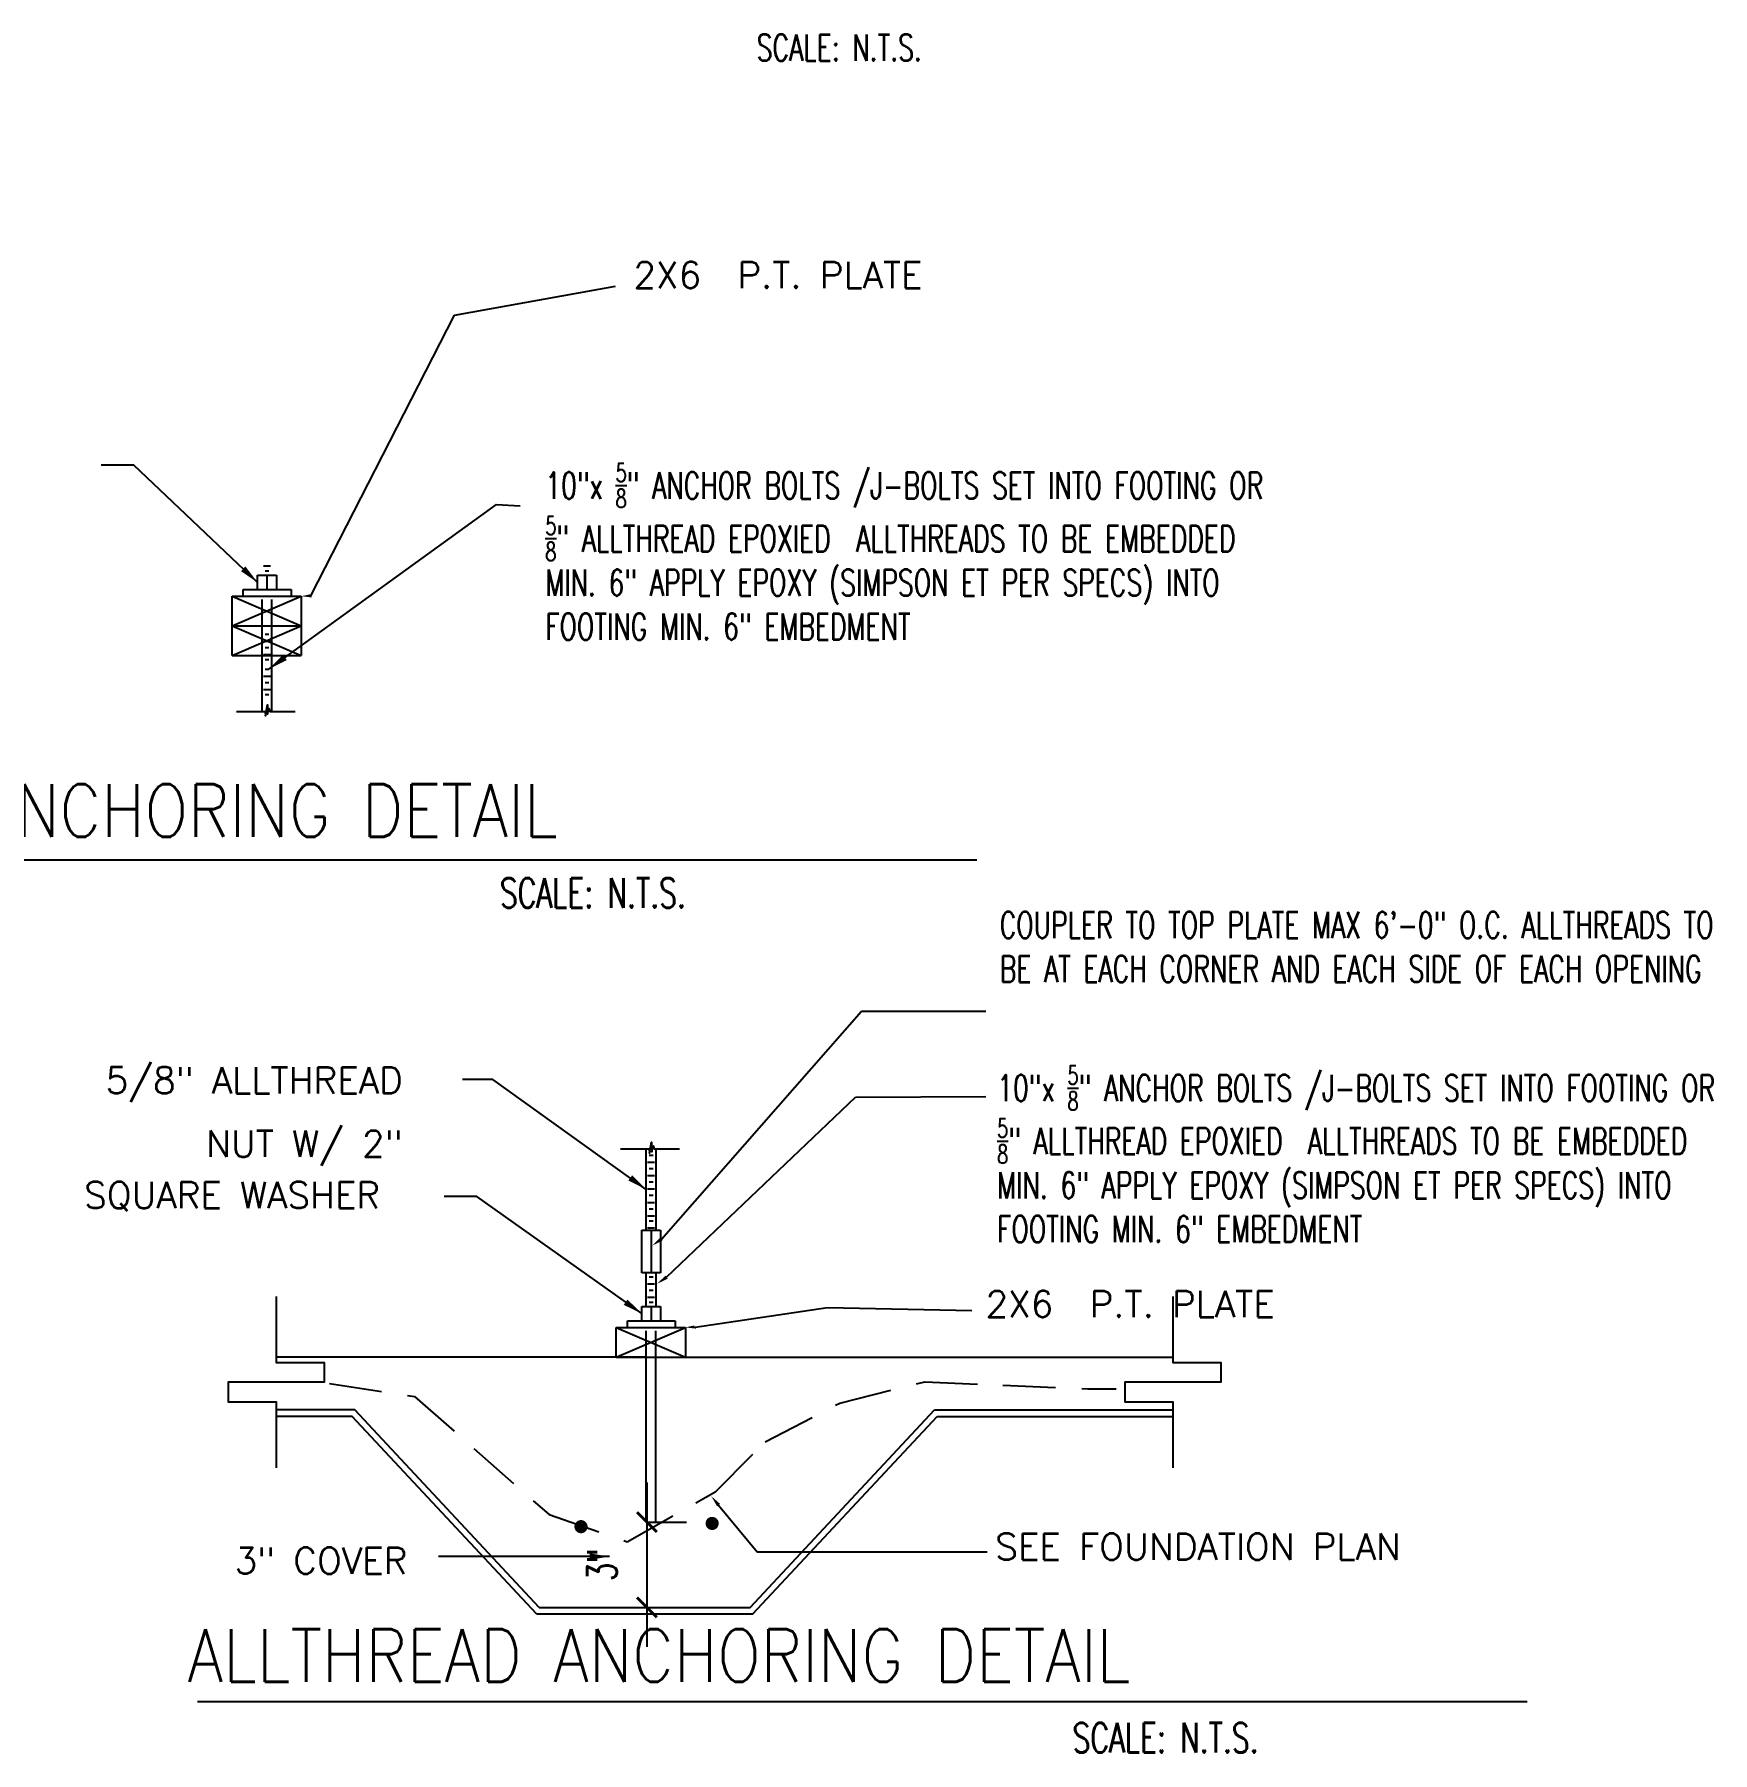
# Model space of a CAD drawing. Header units: inches. Extents: x -25328 to 8149, y -5530 to 4336.
# Drawn here: x 2187.2 to 2442, y -3798.6 to -3537.8 of the extents above; entities that cross this region are included whole.
import ezdxf
from ezdxf.enums import TextEntityAlignment as Align

# ---------------------------------------------------------------- set-up
doc = ezdxf.new("R2010")
doc.units = ezdxf.units.IN
doc.header["$LTSCALE"] = 16
doc.header["$MEASUREMENT"] = 0
doc.linetypes.add('DASHED', pattern=[0.75, 0.5, -0.25])
doc.linetypes.add('HIDDEN', pattern=[0.375, 0.25, -0.125])
doc.layers.get('0').update_dxf_attribs({"linetype": 'CONTINUOUS'})
doc.layers.get('DEFPOINTS').update_dxf_attribs({"linetype": 'CONTINUOUS'})
for name, color, linetype in [('BLDG', 1, 'CONTINUOUS'), ('CONC', 3, 'CONTINUOUS'), ('DETREF', 5, 'CONTINUOUS'), ('DIM', 5, 'CONTINUOUS'), ('DIMS', 5, 'CONTINUOUS'), ('GREEN', 3, 'CONTINUOUS'), ('HATCH', 8, 'CONTINUOUS'), ('RED', 1, 'CONTINUOUS'), ('TEXT', 11, 'CONTINUOUS'), ('TEXT ROOM', 3, 'CONTINUOUS')]:
    doc.layers.add(name, color=color, linetype=linetype)
doc.styles.add('PAYTAS RM', font='romans.shx', dxfattribs={"width": 0.7, "height": 4.5})
doc.styles.add('PAYTS NOTES', font='romans.shx', dxfattribs={"width": 0.7, "height": 4.5})
doc.dimstyles.new('DIM- PAYTAS', dxfattribs={"dimscale": 48, "dimtxt": 0.1, "dimasz": 0.0625, "dimexe": 0.125, "dimexo": 0.125, "dimgap": 0.125, "dimtad": 1, "dimdec": 1, "dimzin": 3, "dimdsep": 46, "dimlunit": 4, "dimtxsty": 'PAYTAS RM', "dimblk": 'ARCHTICK', "dimcen": 0.09, "dimdle": 0.125, "dimclrd": 5, "dimclre": 5, "dimclrt": 11, "dimadec": 0, "dimazin": 0, "dimtfac": 1, "dimtdec": 1, "dimtofl": 0, "dimtmove": 2, "dimatfit": 3, "dimfxl": 0, "dimfrac": 2, "dimtolj": 1, "dimtzin": 3, "dimarcsym": 0})

# ---------------------------------------------------------------- blocks, each defined once
blk = doc.blocks.new('_ArchTick')
at = {"color": 0, "linetype": 'ByBlock', "const_width": 0.15}
blk.add_lwpolyline([(-0.5, -0.5), (0.5, 0.5)], dxfattribs=at)
blk = doc.blocks.new('*D1367')
at = {"layer": 'DEFPOINTS', "color": 0, "transparency": 16777216}
for p in [(2275.33, -3763.62), (2277.54, -3776.57), (2280.2, -3776.57)]:
    blk.add_point(p, dxfattribs=at)
at = {"layer": 'DIM', "color": 5, "lineweight": -2, "transparency": 16777216}
for p, q in [((2280.2, -3757.62), (2280.2, -3782.57)), ((2281.33, -3763.62), (2286.2, -3763.62)), ((2283.54, -3776.57), (2286.2, -3776.57))]:
    blk.add_line(p, q, dxfattribs=at)
at = {"layer": 'DIM', "color": 5, "lineweight": -2, "transparency": 16777216, "xscale": 3, "yscale": 3, "zscale": 3}
for p, rotation in [((2280.2, -3763.62), 90), ((2280.2, -3776.57), 270)]:
    blk.add_blockref('_ArchTick', p, dxfattribs=dict(at, rotation=rotation))
at = {"layer": 'DIM', "color": 11, "transparency": 16777216, "insert": (2273.39, -3770.09), "char_height": 4.5, "attachment_point": 5, "rotation": 90, "style": 'PAYTAS RM'}
blk.add_mtext('\\A1;3"', dxfattribs=at)

msp = doc.modelspace()

# ---------------------------------------------------------------- linework, layer by layer
at = {"layer": 'BLDG', "color": 8}
for p, q in [((2235.44719386, -3747.56908706), (2223.93281286, -3747.56908706)), ((2263.44719386, -3777.56908706), (2235.44719386, -3747.56908706)), ((2296.27562099, -3777.56908706), (2324.27562099, -3747.56908706)), ((2324.27562099, -3747.56908706), (2360.04910948, -3747.56908706)), ((2263.44719386, -3777.56908706), (2296.27562099, -3777.56908706))]:
    msp.add_line(p, q, dxfattribs=at)
at = {"layer": 'BLDG', "color": 3, "linetype": 'DASHED'}
msp.add_lwpolyline([(2232.00294813, -3742.57197747), (2244.91516537, -3744.5554672), (2265.35951235, -3762.47968501), (2277.19571049, -3766.60380015), (2290.64593728, -3758.98502329), (2298.178063, -3751.45797675), (2309.4762556, -3745.54386978), (2322.38847284, -3742.31799062), (2334.224675, -3742.85563908), (2347.13689224, -3743.39328464), (2351.44096466, -3743.39328464)], dxfattribs=at)
at = {"layer": 'CONC', "color": 3}
for p, q in [((2280.11417073, -3738.56908706), (2223.93281286, -3738.56908706)), ((2280.11417073, -3738.56908706), (2360.04910948, -3738.56908706)), ((2235.86140742, -3746.56908706), (2223.93281286, -3746.56908706)), ((2263.86140742, -3776.56908706), (2235.86140742, -3746.56908706)), ((2295.86140742, -3776.56908706), (2323.86140742, -3746.56908706)), ((2323.86140742, -3746.56908706), (2360.04910948, -3746.56908706)), ((2263.86140742, -3776.56908706), (2295.86140742, -3776.56908706))]:
    msp.add_line(p, q, dxfattribs=at)
at = {"layer": 'DETREF'}
for points in [[(2223.93281286, -3729.39328464), (2223.93281286, -3739.38268563), (2231.22793129, -3739.38297579), (2231.22779374, -3742.38297578), (2216.63783198, -3742.38239547), (2216.63769442, -3745.38239546), (2223.93281286, -3745.38268563), (2223.93281286, -3755.37208661)], [(2360.04910948, -3729.39328464), (2360.04910948, -3739.38268563), (2367.34422792, -3739.38297579), (2367.34409036, -3742.38297578), (2352.7541286, -3742.38239547), (2352.75399105, -3745.38239546), (2360.04910948, -3745.38268563), (2360.04910948, -3755.37208661)]]:
    msp.add_lwpolyline(points, dxfattribs=at)
at = {"layer": 'DIM'}
for p, q in [((2250.98657736, -3580.37479657), (2275.44646528, -3575.99351066)), ((2229.21646864, -3623.01158716), (2250.98657736, -3580.37479657)), ((2282.40566485, -3720.64630321), (2312.76869555, -3686.05850947)), ((2312.76869555, -3686.05850947), (2331.6680055, -3686.05850947)), ((2283.19704459, -3726.42368381), (2311.86095301, -3699.12289321)), ((2311.86095301, -3699.12289321), (2331.6680055, -3699.0316829)), ((2287.52765979, -3734.01724479), (2307.61117623, -3731.06480446)), ((2307.61117623, -3731.06480446), (2329.52896743, -3731.48024409)), ((2291.08905314, -3761.04392376), (2296.93833641, -3768.1425712)), ((2296.93833641, -3768.1425712), (2331.84781878, -3768.1425712))]:
    msp.add_line(p, q, dxfattribs=at)
for points in [[(2217.88513936, -3640.53866037), (2222.24403101, -3640.53866037), (2222.30787271, -3641.19819061), (2222.59728841, -3639.56355478), (2222.63133731, -3640.98906876), (2222.82286241, -3640.08984478), (2222.98459471, -3640.53866037), (2226.8337063, -3640.53866037)], [(2276.19633052, -3706.94064552), (2280.55522216, -3706.94064552), (2280.61906386, -3707.60017576), (2280.90847956, -3705.96553993), (2280.94252847, -3707.3910539), (2281.13405356, -3706.49182993), (2281.29578587, -3706.94064552), (2285.14489746, -3706.94064552)]]:
    msp.add_lwpolyline(points, dxfattribs=at)
for points in [[(2229.38575761, -3623.2490965), (2229.04717966, -3622.77407781), (2227.73786168, -3623.06342943)], [(2282.57495383, -3720.88381255), (2282.23637588, -3720.40879386), (2280.9806088, -3721.66203705)], [(2283.36633356, -3726.66119315), (2283.02775561, -3726.18617447), (2281.77198854, -3727.43941765)], [(2287.69694877, -3734.25475413), (2287.35837082, -3733.77973545), (2286.04905284, -3734.06908706)], [(2290.86395878, -3761.22940145), (2291.3141475, -3760.85844608), (2289.97618703, -3759.69335758)]]:
    msp.add_solid(points, dxfattribs=at)
at = {"layer": 'DIMS'}
msp.add_line((2123.3174814, -3663.08788634), (2330.27555563, -3663.08788634), dxfattribs=at)
at = {"layer": 'DIMS', "const_width": 1}
for points in [[(2269.7015903, -3764.31704704, 1), (2270.7015903, -3764.31704704, 1)], [(2289.60792773, -3763.82383914, 1), (2290.60792773, -3763.82383914, 1)]]:
    msp.add_lwpolyline(points, format="xyb", close=True, dxfattribs=at)
at = {"layer": 'GREEN', "linetype": 'Continuous'}
for p, q in [((2221.10479776, -3619.88262424), (2223.26916139, -3619.88262424)), ((2221.10479776, -3622.04698788), (2221.10479776, -3619.88262424)), ((2222.57097957, -3622.04698788), (2222.57097957, -3619.88262424)), ((2223.26916139, -3619.88262424), (2223.96734321, -3619.88262424)), ((2223.96734321, -3619.88262424), (2223.96734321, -3622.04698788)), ((2218.94043412, -3622.04698788), (2223.96734321, -3622.04698788)), ((2218.94043412, -3622.96771515), (2218.94043412, -3622.04698788)), ((2221.80297957, -3622.04698788), (2222.57097957, -3622.04698788)), ((2223.96734321, -3622.04698788), (2226.20152503, -3622.04698788)), ((2226.20152503, -3622.04698788), (2226.20152503, -3622.96771515)), ((2279.41598891, -3719.2984637), (2281.58035255, -3719.2984637)), ((2279.41598891, -3725.79155461), (2279.41598891, -3719.2984637)), ((2280.88217073, -3725.79155461), (2280.88217073, -3719.2984637)), ((2281.58035255, -3719.2984637), (2282.27853437, -3719.2984637)), ((2282.27853437, -3719.2984637), (2282.27853437, -3725.79155461)), ((2281.58035255, -3725.79155461), (2279.41598891, -3725.79155461)), ((2282.27853437, -3725.79155461), (2281.58035255, -3725.79155461)), ((2279.41598891, -3730.88828188), (2281.58035255, -3730.88828188)), ((2279.41598891, -3733.05264552), (2279.41598891, -3730.88828188)), ((2280.88217073, -3733.05264552), (2280.88217073, -3730.88828188)), ((2281.58035255, -3730.88828188), (2282.27853437, -3730.88828188)), ((2282.27853437, -3730.88828188), (2282.27853437, -3733.05264552)), ((2277.25162527, -3733.05264552), (2282.27853437, -3733.05264552)), ((2277.25162527, -3733.97337279), (2277.25162527, -3733.05264552)), ((2280.11417073, -3733.05264552), (2280.88217073, -3733.05264552)), ((2282.27853437, -3733.05264552), (2284.51271618, -3733.05264552)), ((2284.51271618, -3733.05264552), (2284.51271618, -3733.97337279))]:
    msp.add_line(p, q, dxfattribs=at)
at = {"layer": 'GREEN'}
msp.add_line((2275.54905284, -3738.56908706), (2323.29628953, -3738.56908706), dxfattribs=at)
at = {"layer": 'RED', "linetype": 'Continuous'}
for p, q in [((2222.00863511, -3618.47048381), (2223.05664169, -3618.47048381)), ((2222.23788655, -3619.21361208), (2222.82739025, -3619.21361208)), ((2221.80297957, -3640.53866037), (2221.80297957, -3627.56342943)), ((2223.26916139, -3640.53866037), (2223.26916139, -3627.56342943)), ((2222.00863511, -3629.87905435), (2223.05664169, -3629.87905435)), ((2222.23788655, -3628.8056455), (2222.82739025, -3628.8056455)), ((2222.23788655, -3630.84236929), (2222.82739025, -3630.84236929)), ((2222.00863511, -3631.91577813), (2223.05664169, -3631.91577813)), ((2222.23788655, -3632.65890641), (2222.82739025, -3632.65890641)), ((2222.00863511, -3635.19615077), (2223.05664169, -3635.19615077)), ((2222.23788655, -3634.12274193), (2222.82739025, -3634.12274193)), ((2222.23788655, -3636.15946571), (2222.82739025, -3636.15946571)), ((2222.00863511, -3637.23287456), (2223.05664169, -3637.23287456)), ((2222.23788655, -3637.97600284), (2222.82739025, -3637.97600284)), ((2280.11417073, -3719.2984637), (2280.11417073, -3706.94064552)), ((2280.31982626, -3708.9773693), (2281.36783285, -3708.9773693)), ((2280.5490777, -3707.90396046), (2281.13858141, -3707.90396046)), ((2281.58035255, -3706.94064552), (2281.58035255, -3719.2984637)), ((2280.31982626, -3711.01409252), (2281.36783285, -3711.01409252)), ((2280.5490777, -3709.94068367), (2281.13858141, -3709.94068367)), ((2280.5490777, -3711.97740746), (2281.13858141, -3711.97740746)), ((2280.31982626, -3713.0508163), (2281.36783285, -3713.0508163)), ((2280.5490777, -3714.01413124), (2281.13858141, -3714.01413124)), ((2280.31982626, -3715.08754009), (2281.36783285, -3715.08754009)), ((2280.31982626, -3717.12426387), (2281.36783285, -3717.12426387)), ((2280.5490777, -3716.05085503), (2281.13858141, -3716.05085503)), ((2280.31982626, -3718.940801), (2281.36783285, -3718.940801)), ((2280.5490777, -3717.86739215), (2281.13858141, -3717.86739215)), ((2280.11417073, -3730.88828188), (2280.11417073, -3725.79155461)), ((2280.31982626, -3727.43941765), (2281.36783285, -3727.43941765)), ((2280.5490777, -3726.36600881), (2281.13858141, -3726.36600881)), ((2281.58035255, -3725.79155461), (2281.58035255, -3730.88828188)), ((2280.31982626, -3729.47614144), (2281.36783285, -3729.47614144)), ((2280.5490777, -3728.4027326), (2281.13858141, -3728.4027326)), ((2280.5490777, -3730.21926972), (2281.13858141, -3730.21926972)), ((2280.11417073, -3763.61785279), (2280.11417073, -3738.56908706)), ((2281.58035255, -3763.61785279), (2281.58035255, -3738.56908706))]:
    msp.add_line(p, q, dxfattribs=at)
at = {"layer": 'RED'}
for p, q in [((2217.23786168, -3632.06342943), (2217.23786168, -3623.06342943)), ((2217.23786168, -3623.06342943), (2227.73786168, -3623.06342943)), ((2217.23786168, -3627.56342943), (2227.73786168, -3623.06342943)), ((2217.23786168, -3623.06342943), (2227.73786168, -3627.56342943)), ((2227.73786168, -3623.06342943), (2227.73786168, -3632.06342943)), ((2217.23786168, -3627.56342943), (2227.73786168, -3627.56342943)), ((2217.23786168, -3632.06342943), (2227.73786168, -3627.56342943)), ((2217.23786168, -3627.56342943), (2227.73786168, -3632.06342943)), ((2217.23786168, -3632.06342943), (2227.73786168, -3632.06342943)), ((2275.54905284, -3738.56908706), (2275.54905284, -3734.06908706)), ((2275.54905284, -3734.06908706), (2286.04905284, -3734.06908706)), ((2275.54905284, -3738.56908706), (2286.04905284, -3734.06908706)), ((2275.54905284, -3734.06908706), (2286.04905284, -3738.56908706)), ((2286.04905284, -3734.06908706), (2286.04905284, -3738.56908706)), ((2280.11417073, -3763.61785279), (2281.58035255, -3763.61785279))]:
    msp.add_line(p, q, dxfattribs=at)
at = {"layer": 'RED', "linetype": 'HIDDEN'}
for p, q in [((2221.80297957, -3627.56342943), (2221.80297957, -3623.06342943)), ((2223.26916139, -3627.56342943), (2223.26916139, -3623.06342943)), ((2280.11417073, -3738.56908706), (2280.11417073, -3734.06908706)), ((2281.58035255, -3738.56908706), (2281.58035255, -3734.06908706))]:
    msp.add_line(p, q, dxfattribs=at)
at = {"layer": 'TEXT ROOM'}
msp.add_line((2212.00514084, -3790.84094251), (2413.80104875, -3790.84094251), dxfattribs=at)

# ---------------------------------------------------------------- texts
at = {"layer": 'TEXT', "style": 'PAYTS NOTES', "width": 0.7}
for height, p in [(4, (2296.86313575, -3541.76362308)), (4.5, (2257.89742549, -3670.35366529)), (4.5, (2344.82423292, -3798.61999428))]:
    msp.add_text('SCALE: N.T.S.', height=height, dxfattribs=at).set_placement(p)
at = {"layer": 'TEXT', "style": 'PAYTS NOTES'}
for s, p in [('2X6  P.T. PLATE', (2278.16251081, -3576.29516924)), ('5/8" ALLTHREAD', (2198.04824186, -3698.53852149)), ('NUT W/ 2" ', (2213.29737577, -3708.18719322)), ('SQUARE WASHER', (2194.77670085, -3715.98051265)), ('2X6  P.T. PLATE', (2331.61629301, -3732.52331053)), ('SEE FOUNDATION PLAN', (2333.08350474, -3769.34192235))]:
    msp.add_text(s, height=4, dxfattribs=at).set_placement(p)
msp.add_text('3" COVER', height=4, dxfattribs=at).set_placement((2230.72422964, -3769.47690331), align=Align.MIDDLE)
at = {"layer": 'TEXT', "char_height": 4, "width": 119.4835788288, "attachment_point": 1, "style": 'PAYTS NOTES'}
for s, insert in [('\\A1;10"x {\\H0.7x;\\S5/8;}" ANCHOR BOLTS /J-BOLTS SET INTO FOOTING OR {\\H0.7x;\\S5/8;}" ALLTHREAD EPOXIED  ALLTHREADS TO BE EMBEDDED MIN. 6" APPLY EPOXY (SIMPSON ET PER SPECS) INTO FOOTING MIN. 6" EMBEDMENT ', (2264.78062264, -3602.8912232)), ('\\A1;{\\H1x;COUPLER} TO TOP PLATE MAX 6\'-0" O.C. ALLTHREADS TO BE AT EACH CORNER AND EACH SIDE OF EACH OPENING', (2333.7497706, -3670.97252968)), ('\\A1;10"x {\\H0.7x;\\S5/8;}" ANCHOR BOLTS /J-BOLTS SET INTO FOOTING OR {\\H0.7x;\\S5/8;}" ALLTHREAD EPOXIED  ALLTHREADS TO BE EMBEDDED MIN. 6" APPLY EPOXY (SIMPSON ET PER SPECS) INTO FOOTING MIN. 6" EMBEDMENT ', (2333.371298, -3694.36876011))]:
    msp.add_mtext(s, dxfattribs=dict(at, insert=insert))
at = {"layer": 'TEXT ROOM', "style": 'PAYTAS RM', "width": 0.875}
for s, p in [('ALLTHREAD ANCHORING DETAIL    ', (2123.5593623, -3659.60043404)), ('ALLTHREAD ANCHORING DETAIL   ', (2210.48616974, -3787.86676303))]:
    msp.add_text(s, height=8, dxfattribs=at).set_placement(p)

# ---------------------------------------------------------------- dimensions: what is measured, and where the dimension line sits
at = {"layer": 'DIM'}
dim = msp.add_linear_dim(base=(2280.2026821, -3776.56908706), p1=(2275.32758924, -3763.61785279), p2=(2277.53849122, -3776.56908706), angle=90, text='3"', dimstyle='DIM- PAYTAS', dxfattribs=at)
dim.commit()
dim.dimension.update_dxf_attribs({"geometry": '*D1367', "text_midpoint": (2273.394163, -3770.09346993), "dimtype": 160})

# ---------------------------------------------------------------- leaders
msp.add_leader([(2274.50335043, -3768.85710969), (2248.57516985, -3768.85710969)], dimstyle='DIM- PAYTAS', override={"dimgap": 0.125, "dimtad": 0}, dxfattribs=at)
at = {"layer": 'DIMS'}
msp.add_leader([(2222.82739025, -3634.12274193), (2257.39481038, -3609.13817353), (2260.98265675, -3609.33741109)], dimstyle='DIM- PAYTAS', override={"dimgap": 0.125, "dimtad": 0, "dimfxl": 0.09375}, dxfattribs=at)
at = {"layer": 'HATCH', "linetype": 'Continuous'}
for points in [[(2221.10479776, -3620.96480606), (2202.3324517, -3603.17586236), (2197.39113741, -3603.17586236)], [(2280.11417073, -3713.11955461), (2256.83406289, -3696.41279272), (2252.21625231, -3696.41279272)], [(2279.41598891, -3731.9704637), (2254.39087955, -3714.18152), (2249.44956526, -3714.18152)]]:
    msp.add_leader(points, dimstyle='DIM- PAYTAS', override={"dimgap": 0.125, "dimtad": 0}, dxfattribs=at)

doc.saveas('drawing.dxf')
